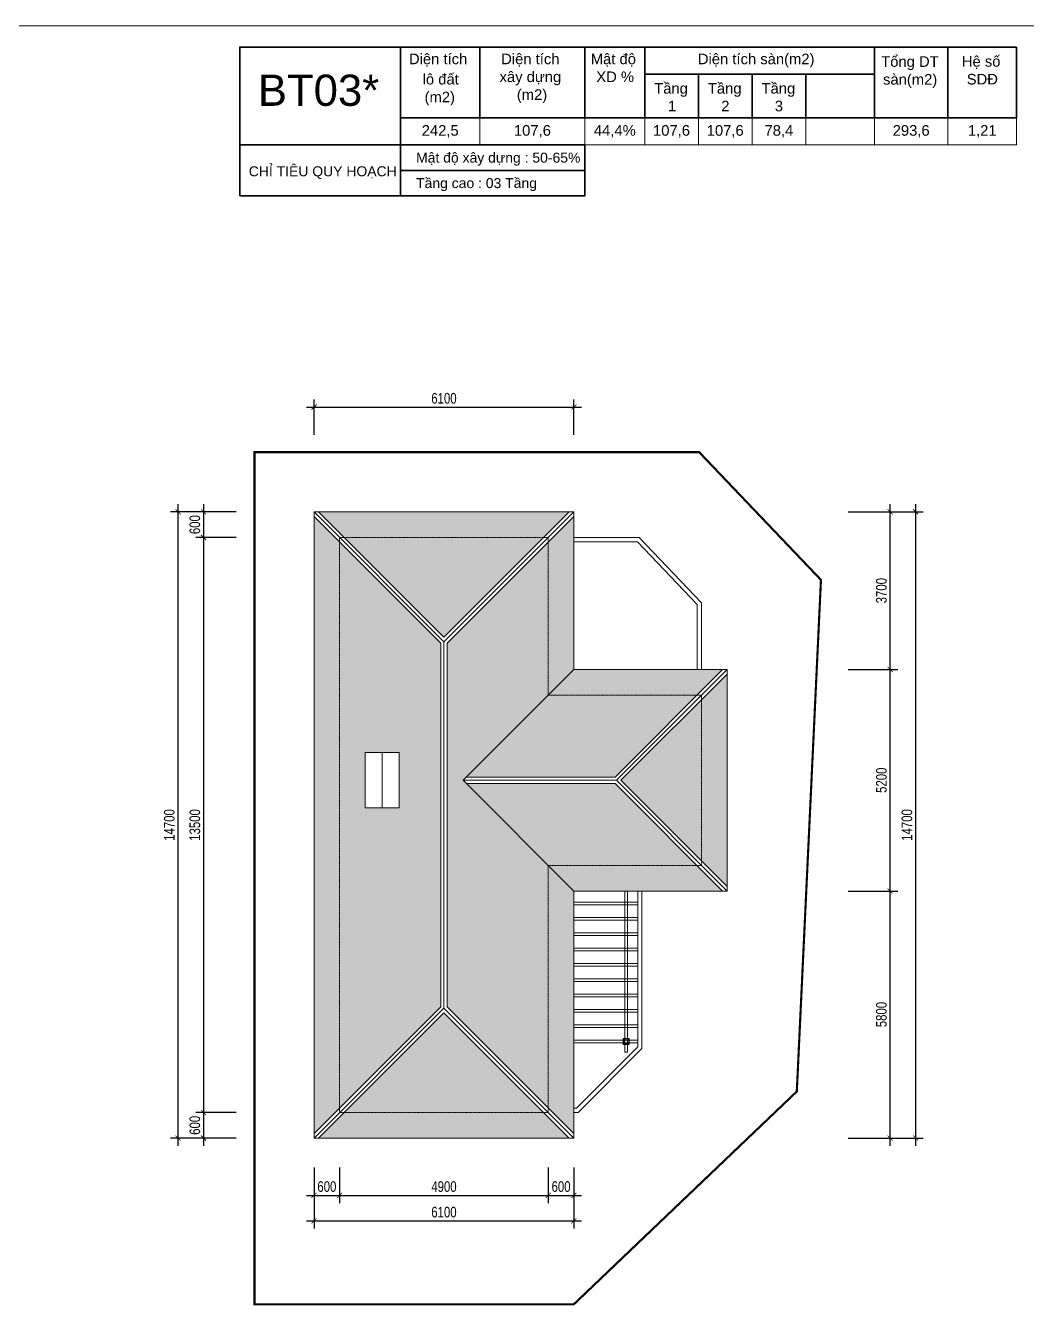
# Model space of a CAD drawing. Header units: millimetres. Extents: x 33748 to 451939, y -263262 to 62681.
# Drawn here: x 250177 to 273697, y -132382 to -102183 of the extents above; entities that cross this region are included whole.
import ezdxf
from ezdxf.enums import TextEntityAlignment as Align
from ezdxf.xclip import XClip

# ---------------------------------------------------------------- set-up
doc = ezdxf.new("R2010")
doc.units = ezdxf.units.MM
doc.header["$PDMODE"] = 98
doc.linetypes.add('CENTER', pattern=[50.8, 31.75, -6.35, 6.35, -6.35])
doc.linetypes.add('HIDDEN', pattern=[0.375, 0.25, -0.125])
doc.layers.get('Defpoints').update_dxf_attribs({"color": 202, "lineweight": 13})
for name, color, linetype, lineweight in [('-CENTER', 143, 'CENTER', 13), ('-FURNITURE', 46, 'Continuous', 9), ('-HATCH', 8, 'Continuous', 5), ('-HIDE', 3, 'HIDDEN', 13), ('-LINE1', 7, 'Continuous', 18), ('-RANH GIOI KHU DAT', 12, 'CENTER', 18), ('-TEXT', 7, 'Continuous', 15), ('-WALL', 4, 'Continuous', 35)]:
    doc.layers.add(name, color=color, linetype=linetype, lineweight=lineweight)
doc.layers.add('12. NET DIM', color=9, linetype='Continuous')
doc.layers.add('13. NET HATCH', color=252, linetype='Continuous')
doc.styles.add('1', font='arial.ttf')
doc.styles.add('AVANH', font='', dxfattribs={"width": 0.8})
doc.styles.get("Standard").update_dxf_attribs({"font": 'arial.ttf'})
doc.styles.get('AVANH').set_extended_font_data('.VnAvantH')
doc.dimstyles.new('C_100A3', dxfattribs={"dimscale": 100, "dimtxt": 2.5, "dimasz": 1.2, "dimexe": 1.8, "dimexo": 0, "dimgap": 0.75, "dimtad": 1, "dimdec": 0, "dimzin": 0, "dimdsep": 46, "dimtxsty": 'AVANH', "dimblk": 'ARCHTICK', "dimcen": 0, "dimdle": 1.8, "dimclrd": 256, "dimclre": 256, "dimclrt": 7, "dimadec": 0, "dimazin": 0, "dimtfac": 0.0001, "dimtdec": 0, "dimtix": 1, "dimtmove": 2, "dimatfit": 3, "dimldrblk": 'ARCHTICK', "dimfxl": 1.8, "dimtolj": 1, "dimtzin": 0, "dimarcsym": 0})

# ---------------------------------------------------------------- blocks, each defined once
blk = doc.blocks.new('A$C37A47670')
at = {"layer": '-WALL'}
for p, q in [((0, 1905), (16565, 1905)), ((0, 1905), (0, 0)), ((2134, 1905), (2134, 0)), ((4959, 1905), (4959, 0)), ((6565, 1905), (6565, 0)), ((12744, 1905), (12744, 0)), ((14715, 1905), (14715, 0)), ((16565, 1905), (16565, 0)), ((6565, 1180), (12744, 1180)), ((8008, 1180), (8008, 0)), ((9451, 1180), (9451, 0)), ((10894, 1180), (10894, 0)), ((0, 0), (16565, 0))]:
    blk.add_line(p, q, dxfattribs=at)
for s, height, p in [('Diện tích', 284.5, (227, 1443)), ('Diện tích', 284.5, (2706, 1443)), ('Mật độ', 284.5, (5115, 1443)), ('Diện tích sàn(m2)', 284.48, (7994, 1443)), ('Tổng DT', 284.5, (12923, 1373)), ('Hệ số', 284.5, (15091, 1378)), (' lô đất', 284.5, (484, 899)), ('xây dựng', 284.5, (2663, 964)), ('XD %%%', 284.5, (5263, 964)), ('sàn(m2)', 284.5, (12973, 894)), ('SDĐ', 284.5, (15223, 899)), ('(m2)', 284.5, (647, 420)), ('(m2)', 284.5, (3127, 485)), ('Tầng', 284.5, (6820, 653)), ('Tầng', 284.5, (8263, 653)), ('Tầng', 284.5, (9706, 653)), ('1', 284, (7192, 178)), ('2', 284, (8624, 178)), ('3', 284, (10063, 178))]:
    blk.add_text(s, height=height, dxfattribs=at).set_placement(p)
blk = doc.blocks.new('A$Cc865fbe0')
at = {"layer": '-WALL'}
for points in [[(0, 0), (3775, 0), (3775, 1194), (0, 1194)], [(3775, 597), (8107, 597), (8107, 1194), (3775, 1194)], [(3775, 0), (8107, 0), (8107, 597), (3775, 597)]]:
    blk.add_lwpolyline(points, close=True, dxfattribs=at)
for s, p in [('Mật độ xây dựng : 50-65%%%', (4141, 778)), ('CHỈ TIÊU QUY HOẠCH', (212, 458)), ('Tầng cao : 03 Tầng', (4141, 181))]:
    blk.add_text(s, height=234.37, dxfattribs=at).set_placement(p)
blk = doc.blocks.new('*T258')
at = {"layer": '-LINE1', "linetype": 'ByBlock', "lineweight": -2, "transparency": 16777216}
for p, q in [((0, 0), (176.96, 0)), ((0, 0), (0, -25.17)), ((16.05, 0), (16.05, -25.17)), ((34.58, 0), (34.58, -25.17)), ((59.1, 0), (59.1, -25.17)), ((73.04, 0), (73.04, -25.17)), ((85.57, 0), (85.57, -25.17)), ((98.09, 0), (98.09, -25.17)), ((110.62, 0), (110.62, -25.17)), ((126.68, 0), (126.68, -25.17)), ((143.79, 0), (143.79, -25.17)), ((159.84, 0), (159.84, -25.17)), ((176.96, 0), (176.96, -25.17)), ((0, -6.29), (176.96, -6.29)), ((0, -12.59), (176.96, -12.59)), ((0, -18.88), (176.96, -18.88)), ((0, -25.17), (176.96, -25.17))]:
    blk.add_line(p, q, dxfattribs=at)
at = {"layer": '-LINE1', "color": 0, "transparency": 16777216, "char_height": 2.4694}
for s, insert, width, attachment_point in [('{\\fArial|b1|i0|c0;M1 BT', (1.5, -4.79), 13.055, 7), ('{\\fArial|b0|i0|c0;250', (25.32, -3.15), 15.5244, 5), ('{\\fArial|b0|i0|c0;117,6', (46.84, -3.15), 21.5217, 5), ('{\\fArial|b0|i0|c0;47,0%', (66.07, -3.15), 10.9383, 5), ('{\\fArial|b0|i0|c0;117,6', (79.3, -3.15), 9.5272, 5), ('{\\fArial|b0|i0|c0;117,6', (91.83, -3.15), 9.5272, 5), ('{\\fArial|b0|i0|c0;79,3', (104.36, -3.15), 9.5272, 5), ('{\\fArial|b0|i0|c0;314,5', (135.23, -3.15), 14.1133, 5), ('{\\fArial|b0|i0|c0;1,26', (151.82, -3.15), 13.055, 5), ('{\\fArial|b1|i0|c0;49', (168.4, -3.15), 14.1133, 5), ('{\\fArial|b0|i0|c0;', (112.12, -4.79), 13.055, 7), ('{\\fArial|b1|i0|c0;M2 BT', (1.5, -11.09), 13.055, 7), ('{\\fArial|b0|i0|c0;328', (25.32, -9.44), 15.5244, 5), ('{\\fArial|b0|i0|c0;135,5', (46.84, -9.44), 21.5217, 5), ('{\\fArial|b0|i0|c0;41,3%', (66.07, -9.44), 10.9383, 5), ('{\\fArial|b0|i0|c0;135,5', (79.3, -9.44), 9.5272, 5), ('{\\fArial|b0|i0|c0;135,5', (91.83, -9.44), 9.5272, 5), ('{\\fArial|b0|i0|c0;92,6', (104.36, -9.44), 9.5272, 5), ('{\\fArial|b0|i0|c0;363,6', (135.23, -9.44), 14.1133, 5), ('{\\fArial|b0|i0|c0;1,11', (151.82, -9.44), 13.055, 5), ('{\\fArial|b1|i0|c0;6', (168.4, -9.44), 14.1133, 5), ('{\\fArial|b0|i0|c0;', (112.12, -11.09), 13.055, 7), ('{\\fArial|b1|i0|c0;M3 BT', (1.5, -17.38), 13.055, 7), ('{\\fArial|b0|i0|c0;242,5', (25.32, -15.73), 15.5244, 5), ('{\\fArial|b0|i0|c0;107,6', (46.84, -15.73), 21.5217, 5), ('{\\fArial|b0|i0|c0;44,4%', (66.07, -15.73), 10.9383, 5), ('{\\fArial|b0|i0|c0;107,6', (79.3, -15.73), 9.5272, 5), ('{\\fArial|b0|i0|c0;107,6', (91.83, -15.73), 9.5272, 5), ('{\\fArial|b0|i0|c0;78,4', (104.36, -15.73), 9.5272, 5), ('{\\fArial|b0|i0|c0;293,6', (135.23, -15.73), 14.1133, 5), ('{\\fArial|b0|i0|c0;1,21', (151.82, -15.73), 13.055, 5), ('{\\fArial|b1|i0|c0;2', (168.4, -15.73), 14.1133, 5), ('{\\fArial|b0|i0|c0;', (112.12, -17.38), 13.055, 7), ('{\\fArial|b0|i0|c0;367,5', (25.32, -22.02), 15.5244, 5), ('{\\fArial|b0|i0|c0;140', (46.84, -22.02), 21.5217, 5), ('{\\fArial|b0|i0|c0;38,1%', (66.07, -22.02), 10.9383, 5), ('{\\fArial|b0|i0|c0;140', (79.3, -22.02), 9.5272, 5), ('{\\fArial|b0|i0|c0;134', (91.83, -22.02), 9.5272, 5), ('{\\fArial|b0|i0|c0;87', (104.36, -22.02), 9.5272, 5), ('{\\fArial|b0|i0|c0;361', (135.23, -22.02), 14.1133, 5), ('{\\fArial|b0|i0|c0;0,98', (151.82, -22.02), 13.055, 5), ('{\\fArial|b1|i0|c0;2', (168.4, -22.02), 14.1133, 5), ('{\\fArial|b1|i0|c0;M4 BT', (1.5, -23.67), 13.055, 7), ('{\\fArial|b0|i0|c0;', (112.12, -23.67), 13.055, 7)]:
    blk.add_mtext(s, dxfattribs=dict(at, insert=insert, width=width, attachment_point=attachment_point))
blk = doc.blocks.new('Bang tk')
blk.add_blockref('*T258', (0, 25.17))
blk = doc.blocks.new('_ARCHTICK')
at = {"const_width": 0.15}
blk.add_lwpolyline([(-0.5, -0.5), (0.5, 0.5)], dxfattribs=at)
blk = doc.blocks.new('*D1431')
at = {"layer": '12. NET DIM', "lineweight": -2, "transparency": 16777216}
for p, q in [((254355, -113414), (254355, -114374)), ((255119, -113594), (254175, -113594)), ((255119, -114194), (254175, -114194))]:
    blk.add_line(p, q, dxfattribs=at)
at = {"layer": 'Defpoints', "color": 0, "transparency": 16777216}
for p in [(255119, -113594), (254355, -114194), (255119, -114194)]:
    blk.add_point(p, dxfattribs=at)
at = {"layer": '12. NET DIM', "lineweight": -2, "transparency": 16777216, "xscale": 120, "yscale": 120, "zscale": 120}
for p, rotation in [((254355, -113594), 90), ((254355, -114194), 270)]:
    blk.add_blockref('_ARCHTICK', p, dxfattribs=dict(at, rotation=rotation))
at = {"layer": '12. NET DIM', "color": 7, "transparency": 16777216, "insert": (254150, -113894), "char_height": 250, "attachment_point": 5, "rotation": 90, "style": 'AVANH'}
blk.add_mtext('\\A1;600', dxfattribs=at)
blk = doc.blocks.new('*D1432')
at = {"layer": '12. NET DIM', "lineweight": -2, "transparency": 16777216}
for p, q in [((254355, -114014), (254355, -127874)), ((255119, -114194), (254175, -114194)), ((255119, -127694), (254175, -127694))]:
    blk.add_line(p, q, dxfattribs=at)
at = {"layer": 'Defpoints', "color": 0, "transparency": 16777216}
for p in [(255119, -114194), (254355, -127694), (255119, -127694)]:
    blk.add_point(p, dxfattribs=at)
at = {"layer": '12. NET DIM', "lineweight": -2, "transparency": 16777216, "xscale": 120, "yscale": 120, "zscale": 120}
for p, rotation in [((254355, -114194), 90), ((254355, -127694), 270)]:
    blk.add_blockref('_ARCHTICK', p, dxfattribs=dict(at, rotation=rotation))
at = {"layer": '12. NET DIM', "color": 7, "transparency": 16777216, "insert": (254150, -120944), "char_height": 250, "attachment_point": 5, "rotation": 90, "style": 'AVANH'}
blk.add_mtext('\\A1;13500', dxfattribs=at)
blk = doc.blocks.new('*D1433')
at = {"layer": '12. NET DIM', "lineweight": -2, "transparency": 16777216}
for p, q in [((255119, -127694), (254175, -127694)), ((254355, -127514), (254355, -128474)), ((255119, -128294), (254175, -128294))]:
    blk.add_line(p, q, dxfattribs=at)
at = {"layer": 'Defpoints', "color": 0, "transparency": 16777216}
for p in [(255119, -127694), (254355, -128294), (255119, -128294)]:
    blk.add_point(p, dxfattribs=at)
at = {"layer": '12. NET DIM', "lineweight": -2, "transparency": 16777216, "xscale": 120, "yscale": 120, "zscale": 120}
for p, rotation in [((254355, -127694), 90), ((254355, -128294), 270)]:
    blk.add_blockref('_ARCHTICK', p, dxfattribs=dict(at, rotation=rotation))
at = {"layer": '12. NET DIM', "color": 7, "transparency": 16777216, "insert": (254150, -127994), "char_height": 250, "attachment_point": 5, "rotation": 90, "style": 'AVANH'}
blk.add_mtext('\\A1;600', dxfattribs=at)
blk = doc.blocks.new('*D1434')
at = {"layer": '12. NET DIM', "lineweight": -2, "transparency": 16777216}
for p, q in [((253755, -128474), (253755, -113414)), ((255119, -113594), (253575, -113594)), ((255119, -128294), (253575, -128294))]:
    blk.add_line(p, q, dxfattribs=at)
at = {"layer": 'Defpoints', "color": 0, "transparency": 16777216}
for p in [(253755, -113594), (255119, -113594), (255119, -128294)]:
    blk.add_point(p, dxfattribs=at)
at = {"layer": '12. NET DIM', "lineweight": -2, "transparency": 16777216, "xscale": 120, "yscale": 120, "zscale": 120}
for p, rotation in [((253755, -113594), 90), ((253755, -128294), 270)]:
    blk.add_blockref('_ARCHTICK', p, dxfattribs=dict(at, rotation=rotation))
at = {"layer": '12. NET DIM', "color": 7, "transparency": 16777216, "insert": (253550, -120944), "char_height": 250, "attachment_point": 5, "rotation": 90, "style": 'AVANH'}
blk.add_mtext('\\A1;14700', dxfattribs=at)
blk = doc.blocks.new('*D1435')
at = {"layer": '12. NET DIM', "lineweight": -2, "transparency": 16777216}
for p, q in [((256949, -128984), (256949, -129818)), ((257549, -128984), (257549, -129818)), ((256769, -129638), (257729, -129638))]:
    blk.add_line(p, q, dxfattribs=at)
at = {"layer": 'Defpoints', "color": 0, "transparency": 16777216}
for p in [(256949, -128984), (257549, -128984), (257549, -129638)]:
    blk.add_point(p, dxfattribs=at)
at = {"layer": '12. NET DIM', "lineweight": -2, "transparency": 16777216, "xscale": 120, "yscale": 120, "zscale": 120, "rotation": 180}
blk.add_blockref('_ARCHTICK', (256949, -129638), dxfattribs=at)
at = {"layer": '12. NET DIM', "lineweight": -2, "transparency": 16777216, "xscale": 120, "yscale": 120, "zscale": 120}
blk.add_blockref('_ARCHTICK', (257549, -129638), dxfattribs=at)
at = {"layer": '12. NET DIM', "color": 7, "transparency": 16777216, "insert": (257249, -129433), "char_height": 250, "attachment_point": 5, "style": 'AVANH'}
blk.add_mtext('\\A1;600', dxfattribs=at)
blk = doc.blocks.new('*D1436')
at = {"layer": '12. NET DIM', "lineweight": -2, "transparency": 16777216}
for p, q in [((257549, -128984), (257549, -129818)), ((262449, -128984), (262449, -129818)), ((257369, -129638), (262629, -129638))]:
    blk.add_line(p, q, dxfattribs=at)
at = {"layer": 'Defpoints', "color": 0, "transparency": 16777216}
for p in [(257549, -128984), (262449, -128984), (262449, -129638)]:
    blk.add_point(p, dxfattribs=at)
at = {"layer": '12. NET DIM', "lineweight": -2, "transparency": 16777216, "xscale": 120, "yscale": 120, "zscale": 120, "rotation": 180}
blk.add_blockref('_ARCHTICK', (257549, -129638), dxfattribs=at)
at = {"layer": '12. NET DIM', "lineweight": -2, "transparency": 16777216, "xscale": 120, "yscale": 120, "zscale": 120}
blk.add_blockref('_ARCHTICK', (262449, -129638), dxfattribs=at)
at = {"layer": '12. NET DIM', "color": 7, "transparency": 16777216, "insert": (259999, -129433), "char_height": 250, "attachment_point": 5, "style": 'AVANH'}
blk.add_mtext('\\A1;4900', dxfattribs=at)
blk = doc.blocks.new('*D1437')
at = {"layer": '12. NET DIM', "lineweight": -2, "transparency": 16777216}
for p, q in [((262449, -128984), (262449, -129818)), ((263049, -128984), (263049, -129818)), ((262269, -129638), (263229, -129638))]:
    blk.add_line(p, q, dxfattribs=at)
at = {"layer": 'Defpoints', "color": 0, "transparency": 16777216}
for p in [(262449, -128984), (263049, -128984), (263049, -129638)]:
    blk.add_point(p, dxfattribs=at)
at = {"layer": '12. NET DIM', "lineweight": -2, "transparency": 16777216, "xscale": 120, "yscale": 120, "zscale": 120, "rotation": 180}
blk.add_blockref('_ARCHTICK', (262449, -129638), dxfattribs=at)
at = {"layer": '12. NET DIM', "lineweight": -2, "transparency": 16777216, "xscale": 120, "yscale": 120, "zscale": 120}
blk.add_blockref('_ARCHTICK', (263049, -129638), dxfattribs=at)
at = {"layer": '12. NET DIM', "color": 7, "transparency": 16777216, "insert": (262749, -129433), "char_height": 250, "attachment_point": 5, "style": 'AVANH'}
blk.add_mtext('\\A1;600', dxfattribs=at)
blk = doc.blocks.new('*D1438')
at = {"layer": '12. NET DIM', "lineweight": -2, "transparency": 16777216}
for p, q in [((256949, -128984), (256949, -130418)), ((263049, -128984), (263049, -130418)), ((256769, -130238), (263229, -130238))]:
    blk.add_line(p, q, dxfattribs=at)
at = {"layer": 'Defpoints', "color": 0, "transparency": 16777216}
for p in [(256949, -128984), (263049, -128984), (263049, -130238)]:
    blk.add_point(p, dxfattribs=at)
at = {"layer": '12. NET DIM', "lineweight": -2, "transparency": 16777216, "xscale": 120, "yscale": 120, "zscale": 120, "rotation": 180}
blk.add_blockref('_ARCHTICK', (256949, -130238), dxfattribs=at)
at = {"layer": '12. NET DIM', "lineweight": -2, "transparency": 16777216, "xscale": 120, "yscale": 120, "zscale": 120}
blk.add_blockref('_ARCHTICK', (263049, -130238), dxfattribs=at)
at = {"layer": '12. NET DIM', "color": 7, "transparency": 16777216, "insert": (259999, -130033), "char_height": 250, "attachment_point": 5, "style": 'AVANH'}
blk.add_mtext('\\A1;6100', dxfattribs=at)
blk = doc.blocks.new('*D1439')
at = {"layer": '12. NET DIM', "lineweight": -2, "transparency": 16777216}
for p, q in [((269489, -122494), (270656, -122494)), ((270476, -128474), (270476, -122314)), ((269489, -128294), (270656, -128294))]:
    blk.add_line(p, q, dxfattribs=at)
at = {"layer": 'Defpoints', "color": 0, "transparency": 16777216}
for p in [(269489, -122494), (270476, -122494), (269489, -128294)]:
    blk.add_point(p, dxfattribs=at)
at = {"layer": '12. NET DIM', "lineweight": -2, "transparency": 16777216, "xscale": 120, "yscale": 120, "zscale": 120}
for p, rotation in [((270476, -122494), 90), ((270476, -128294), 270)]:
    blk.add_blockref('_ARCHTICK', p, dxfattribs=dict(at, rotation=rotation))
at = {"layer": '12. NET DIM', "color": 7, "transparency": 16777216, "insert": (270272, -125394), "char_height": 250, "attachment_point": 5, "rotation": 90, "style": 'AVANH'}
blk.add_mtext('\\A1;5800', dxfattribs=at)
blk = doc.blocks.new('*D1440')
at = {"layer": '12. NET DIM', "lineweight": -2, "transparency": 16777216}
for p, q in [((270476, -122674), (270476, -117114)), ((269489, -117294), (270656, -117294)), ((269489, -122494), (270656, -122494))]:
    blk.add_line(p, q, dxfattribs=at)
at = {"layer": 'Defpoints', "color": 0, "transparency": 16777216}
for p in [(269489, -117294), (270476, -117294), (269489, -122494)]:
    blk.add_point(p, dxfattribs=at)
at = {"layer": '12. NET DIM', "lineweight": -2, "transparency": 16777216, "xscale": 120, "yscale": 120, "zscale": 120}
for p, rotation in [((270476, -117294), 90), ((270476, -122494), 270)]:
    blk.add_blockref('_ARCHTICK', p, dxfattribs=dict(at, rotation=rotation))
at = {"layer": '12. NET DIM', "color": 7, "transparency": 16777216, "insert": (270272, -119894), "char_height": 250, "attachment_point": 5, "rotation": 90, "style": 'AVANH'}
blk.add_mtext('\\A1;5200', dxfattribs=at)
blk = doc.blocks.new('*D1428')
at = {"layer": '12. NET DIM', "lineweight": -2, "transparency": 16777216}
for p, q in [((270476, -117474), (270476, -113414)), ((269489, -113594), (270656, -113594)), ((269489, -117294), (270656, -117294))]:
    blk.add_line(p, q, dxfattribs=at)
at = {"layer": 'Defpoints', "color": 0, "transparency": 16777216}
for p in [(269489, -113594), (270476, -113594), (269489, -117294)]:
    blk.add_point(p, dxfattribs=at)
at = {"layer": '12. NET DIM', "lineweight": -2, "transparency": 16777216, "xscale": 120, "yscale": 120, "zscale": 120}
for p, rotation in [((270476, -113594), 90), ((270476, -117294), 270)]:
    blk.add_blockref('_ARCHTICK', p, dxfattribs=dict(at, rotation=rotation))
at = {"layer": '12. NET DIM', "color": 7, "transparency": 16777216, "insert": (270272, -115444), "char_height": 250, "attachment_point": 5, "rotation": 90, "style": 'AVANH'}
blk.add_mtext('\\A1;3700', dxfattribs=at)
blk = doc.blocks.new('*D1429')
at = {"layer": '12. NET DIM', "lineweight": -2, "transparency": 16777216}
for p, q in [((271076, -113414), (271076, -128474)), ((269489, -113594), (271256, -113594)), ((269489, -128294), (271256, -128294))]:
    blk.add_line(p, q, dxfattribs=at)
at = {"layer": 'Defpoints', "color": 0, "transparency": 16777216}
for p in [(269489, -113594), (269489, -128294), (271076, -128294)]:
    blk.add_point(p, dxfattribs=at)
at = {"layer": '12. NET DIM', "lineweight": -2, "transparency": 16777216, "xscale": 120, "yscale": 120, "zscale": 120}
for p, rotation in [((271076, -113594), 90), ((271076, -128294), 270)]:
    blk.add_blockref('_ARCHTICK', p, dxfattribs=dict(at, rotation=rotation))
at = {"layer": '12. NET DIM', "color": 7, "transparency": 16777216, "insert": (270872, -120944), "char_height": 250, "attachment_point": 5, "rotation": 90, "style": 'AVANH'}
blk.add_mtext('\\A1;14700', dxfattribs=at)
blk = doc.blocks.new('*D1430')
at = {"layer": '12. NET DIM', "lineweight": -2, "transparency": 16777216}
for p, q in [((256949, -111786), (256949, -110954)), ((263049, -111786), (263049, -110954)), ((256769, -111134), (263229, -111134))]:
    blk.add_line(p, q, dxfattribs=at)
at = {"layer": 'Defpoints', "color": 0, "transparency": 16777216}
for p in [(263049, -111134), (256949, -111786), (263049, -111786)]:
    blk.add_point(p, dxfattribs=at)
at = {"layer": '12. NET DIM', "lineweight": -2, "transparency": 16777216, "xscale": 120, "yscale": 120, "zscale": 120, "rotation": 180}
blk.add_blockref('_ARCHTICK', (256949, -111134), dxfattribs=at)
at = {"layer": '12. NET DIM', "lineweight": -2, "transparency": 16777216, "xscale": 120, "yscale": 120, "zscale": 120}
blk.add_blockref('_ARCHTICK', (263049, -111134), dxfattribs=at)
at = {"layer": '12. NET DIM', "color": 7, "transparency": 16777216, "insert": (259999, -110930), "char_height": 250, "attachment_point": 5, "style": 'AVANH'}
blk.add_mtext('\\A1;6100', dxfattribs=at)

msp = doc.modelspace()

# ---------------------------------------------------------------- hatches: boundary and pattern name
at = {"layer": '13. NET HATCH'}
h = msp.add_hatch(dxfattribs=at)
h.set_pattern_fill('N-ONG-01', color=256, scale=200, angle=270)
h.set_pattern_definition([(184.9697, (200, -52562.797), (2400.0002103, 199.9982614), [184.6944, -4432.6642]), (90, (16, -52578.8), (-200, 200), [16, -184]), (270, (0, -52378.8), (200, -200), [56, -144]), (0, (-1e-14, -52434.8), (200, 200), [20, -180]), (180, (20, -52562.8), (-200, -200), [20, -180]), (270, (-3e-14, -52562.8), (200, -200), [16, -184]), (270, (16, -52378.8), (200, -200), [40, -160]), (355.0303, (16, -52418.797), (2400.0002103, -199.9982614), [184.6944, -4432.6642]), (322.6961, (26, -52418.797), (-3400.00214834, 2599.99717798), [52.8016, -5227.35]), (288.4349, (68, -52450.8), (199.99968, -400.000087), [50.5964, -581.859]), (251.5651, (84, -52498.8), (199.99968, 400.000087), [50.5964, -581.859]), (217.3039, (68, -52546.797), (-3400.00214834, -2599.99717798), [52.8016, -5227.35]), (290.2249, (54, -52460.797), (-800.00166712, 2199.99945287), [40.497, -4009.1944]), (249.7751, (68, -52498.797), (-800.00166712, -2199.99945287), [40.497, -4009.1944]), (217.4054, (54, -52536.797), (-2599.998493, -2000.00199052), [42.8018, -4237.385]), (322.5946, (20, -52434.797), (-2599.998493, 2000.00199052), [42.8018, -4237.385])])
h.paths.add_polyline_path([(259924, -116675.3), (256949, -113700.3), (256949, -128188.1), (259924, -125213.1)])
h.paths.add_polyline_path([(258949, -119244.5), (258949, -120544.5), (258149, -120544.5), (258149, -119244.5)], flags=16)
h = msp.add_hatch(dxfattribs=at)
h.set_pattern_fill('N-ONG-01', color=256, scale=200, angle=180)
h.set_pattern_definition([(94.9697, (-184, -52578.797), (199.9982614, -2400.0002103), [184.6944, -4432.6642]), (0, (-200, -52394.8), (200, 200), [16, -184]), (180, (0, -52378.8), (-200, -200), [56, -144]), (270, (-56, -52378.8), (200, -200), [20, -180]), (90, (-184, -52398.8), (-200, 200), [20, -180]), (180, (-184, -52378.8), (-200, -200), [16, -184]), (180, (-2e-15, -52394.8), (-200, -200), [40, -160]), (265.0303, (-40, -52394.797), (-199.9982614, -2400.0002103), [184.6944, -4432.6642]), (232.6961, (-40, -52404.797), (2599.99717798, 3400.00214834), [52.8016, -5227.35]), (198.4349, (-72, -52446.8), (-400.000087, -199.99968), [50.5964, -581.859]), (161.5651, (-120, -52462.8), (400.000087, -199.99968), [50.5964, -581.859]), (127.3039, (-168, -52446.797), (-2599.99717798, 3400.00214834), [52.8016, -5227.35]), (200.2249, (-82, -52432.797), (2199.99945287, 800.00166712), [40.497, -4009.1944]), (159.7751, (-120, -52446.797), (-2199.99945287, 800.00166712), [40.497, -4009.1944]), (127.4054, (-158, -52432.797), (-2000.00199052, 2599.998493), [42.8018, -4237.385]), (232.5946, (-56, -52398.797), (2000.00199052, 2599.998493), [42.8018, -4237.385])])
h.paths.add_polyline_path([(266542.6, -117294.5), (263049, -117294.5), (260524, -119819.5), (264017.6, -119819.5)])
h.paths.add_polyline_path([(262942.9, -113594.2), (257055, -113594.2), (259999, -116538.1)])
h = msp.add_hatch(dxfattribs=at)
h.set_pattern_fill('N-ONG-01', color=256, scale=200, angle=90)
h.set_pattern_definition([(4.9697, (-200, -52194.797), (-2400.0002103, -199.9982614), [184.6944, -4432.6642]), (270, (-16, -52178.8), (200, -200), [16, -184]), (90, (0, -52378.8), (-200, 200), [56, -144]), (180, (3e-15, -52322.8), (-200, -200), [20, -180]), (0, (-20, -52194.8), (200, 200), [20, -180]), (90, (1e-14, -52194.8), (-200, 200), [16, -184]), (90, (-16, -52378.8), (-200, 200), [40, -160]), (175.0303, (-16, -52338.797), (-2400.0002103, 199.9982614), [184.6944, -4432.6642]), (142.6961, (-26, -52338.797), (3400.00214834, -2599.99717798), [52.8016, -5227.35]), (108.4349, (-68, -52306.8), (-199.99968, 400.000087), [50.5964, -581.859]), (71.5651, (-84, -52258.8), (-199.99968, -400.000087), [50.5964, -581.859]), (37.3039, (-68, -52210.797), (3400.00214834, 2599.99717798), [52.8016, -5227.35]), (110.2249, (-54, -52296.797), (800.00166712, -2199.99945287), [40.497, -4009.1944]), (69.7751, (-68, -52258.797), (800.00166712, 2199.99945287), [40.497, -4009.1944]), (37.4054, (-54, -52220.797), (2599.998493, 2000.00199052), [42.8018, -4237.385]), (142.5946, (-20, -52322.797), (2599.998493, -2000.00199052), [42.8018, -4237.385])])
h.paths.add_polyline_path([(266648.6, -117400.6), (264154.7, -119894.5), (266648.6, -122388.4)])
h.paths.add_polyline_path([(263049, -117294.5), (263049, -113700.3), (260074, -116675.3), (260074, -125213.1), (263049, -128188.1), (263049, -122494.5), (260449, -119894.5)])
h = msp.add_hatch(dxfattribs=at)
h.set_pattern_fill('N-ONG-01', color=256, scale=200)
h.set_pattern_definition([(274.9697, (184, -52178.797), (-199.9982614, 2400.0002103), [184.6944, -4432.6642]), (180, (200, -52362.8), (-200, -200), [16, -184]), (0, (0, -52378.8), (200, 200), [56, -144]), (90, (56, -52378.8), (-200, 200), [20, -180]), (270, (184, -52358.8), (200, -200), [20, -180]), (0, (184, -52378.8), (200, 200), [16, -184]), (0, (0, -52362.8), (200, 200), [40, -160]), (85.0303, (40, -52362.797), (199.9982614, 2400.0002103), [184.6944, -4432.6642]), (52.6961, (40, -52352.797), (-2599.99717798, -3400.00214834), [52.8016, -5227.35]), (18.4349, (72, -52310.8), (400.000087, 199.99968), [50.5964, -581.859]), (341.5651, (120, -52294.8), (-400.000087, 199.99968), [50.5964, -581.859]), (307.3039, (168, -52310.797), (2599.99717798, -3400.00214834), [52.8016, -5227.35]), (20.2249, (82, -52324.797), (-2199.99945287, -800.00166712), [40.497, -4009.1944]), (339.7751, (120, -52310.797), (2199.99945287, -800.00166712), [40.497, -4009.1944]), (307.4054, (158, -52324.797), (2000.00199052, -2599.998493), [42.8018, -4237.385]), (52.5946, (56, -52358.797), (-2000.00199052, -2599.998493), [42.8018, -4237.385])])
h.paths.add_polyline_path([(259999, -125350.3), (257055, -128294.2), (262942.9, -128294.2)])
h.paths.add_polyline_path([(264017.6, -119969.5), (260524, -119969.5), (263049, -122494.5), (266542.6, -122494.5)])

# ---------------------------------------------------------------- linework, layer by layer
at = {"layer": '-FURNITURE'}
for points in [[(264248.6, -126273.2), (264308.6, -126273.2), (264308.6, -122494.5), (264248.6, -122494.5)], [(264548.6, -122814.5), (264548.6, -122754.5), (263049, -122754.5), (263049, -122814.5)], [(264548.6, -123174.5), (264548.6, -123114.5), (263049, -123114.5), (263049, -123174.5)], [(264548.6, -123534.5), (264548.6, -123474.5), (263049, -123474.5), (263049, -123534.5)], [(264548.6, -123894.5), (264548.6, -123834.5), (263049, -123834.5), (263049, -123894.5)], [(264548.6, -124254.5), (264548.6, -124194.5), (263049, -124194.5), (263049, -124254.5)], [(264548.6, -124614.5), (264548.6, -124554.5), (263049, -124554.5), (263049, -124614.5)], [(264548.6, -124974.5), (264548.6, -124914.5), (263049, -124914.5), (263049, -124974.5)], [(264548.6, -125334.5), (264548.6, -125274.5), (263049, -125274.5), (263049, -125334.5)], [(264548.6, -125694.5), (264548.6, -125634.5), (263049, -125634.5), (263049, -125694.5)], [(264548.6, -126054.5), (264548.6, -125994.5), (263049, -125994.5), (263049, -126054.5)]]:
    msp.add_lwpolyline(points, close=True, dxfattribs=at)
at = {"layer": '-HATCH'}
for p, q in [((263049, -114194.2), (264584.5, -114194.2)), ((263049, -114294.2), (264541.7, -114294.2)), ((264541.7, -114294.2), (265948.6, -115769.2)), ((264584.5, -114194.2), (266048.6, -115729.1)), ((265948.6, -117294.5), (265948.6, -115769.2)), ((266048.6, -117294.5), (266048.6, -115729.1)), ((264548.6, -126153.2), (264548.6, -122494.5)), ((264648.6, -126194.5), (264648.6, -122494.5)), ((263111.5, -127594.2), (264548.6, -126153.2)), ((263153, -127694.2), (264648.6, -126194.5))]:
    msp.add_line(p, q, dxfattribs=at)
for points in [[(264208.6, -126094.5), (264348.6, -126094.5), (264348.6, -125954.5), (264208.6, -125954.5)], [(264220, -126083.1), (264337.3, -126083.1), (264337.3, -125965.9), (264220, -125965.9)]]:
    msp.add_lwpolyline(points, close=True, dxfattribs=at)
for points in [[(263111.5, -127594.2), (263049, -127594.2)], [(263153, -127694.2), (263049, -127694.2)]]:
    msp.add_lwpolyline(points, dxfattribs=at)
at = {"layer": '-HIDE', "ltscale": 5}
for points in [[(262449, -117894.5), (262449, -114194.2), (257549, -114194.2), (257549, -127694.2), (262449, -127694.2), (262449, -121894.5)], [(262449, -117894.5), (266048.6, -117894.5), (266048.6, -121894.5), (262449, -121894.5)]]:
    msp.add_lwpolyline(points, dxfattribs=at)
at = {"layer": '-LINE1'}
for points in [[(263049, -117294.5), (266648.6, -117294.5), (266648.6, -122494.5), (263049, -122494.5), (263049, -128294.2), (256949, -128294.2), (256949, -113594.2), (263049, -113594.2)], [(258149, -120544.5), (258949, -120544.5), (258949, -119244.5), (258149, -119244.5)]]:
    msp.add_lwpolyline(points, close=True, dxfattribs=at)
for points in [[(256949, -113594.2), (259999, -116644.2), (263049, -113594.2)], [(256949, -113700.3), (259924, -116675.3), (259924, -125213.1), (256949, -128188.1)], [(257055, -113594.2), (259999, -116538.1), (262942.9, -113594.2)], [(263049, -113700.3), (260074, -116675.3), (260074, -125213.1), (263049, -128188.1)], [(259999, -116644.2), (259999, -125244.2)], [(263049, -117294.5), (260449, -119894.5), (263049, -122494.5)], [(266542.6, -117294.5), (264017.6, -119819.5), (260524, -119819.5)], [(266648.6, -117294.5), (264048.6, -119894.5), (266648.6, -122494.5)], [(266648.6, -117400.6), (264154.7, -119894.5), (266648.6, -122388.4)], [(258549, -119244.5), (258549, -120544.5)], [(264048.6, -119894.5), (260449, -119894.5)], [(266542.6, -122494.5), (264017.6, -119969.5), (260524, -119969.5)], [(256949, -128294.2), (259999, -125244.2), (263049, -128294.2)], [(257055, -128294.2), (259999, -125350.3), (262942.9, -128294.2)]]:
    msp.add_lwpolyline(points, dxfattribs=at)
at = {"layer": '-RANH GIOI KHU DAT', "linetype": 'HIDDEN', "ltscale": 10, "const_width": 50}
msp.add_lwpolyline([(268284.8, -127199.8), (268852, -115190.9), (265993.5, -112194.2), (255549, -112194.2), (255549, -132194.2), (263049, -132194.2)], close=True, dxfattribs=at)
at = {"layer": '-WALL'}
msp.add_lwpolyline([(258978.7, -102683.2), (255203.4, -102683.2), (255203.4, -104980.5), (258978.7, -104980.5)], close=True, dxfattribs=at)
at = {"layer": 'Defpoints'}
msp.add_lwpolyline([(273947.2, -135447.2), (273947.2, -102183.2), (226907.2, -102183.2), (226907.2, -135447.2)], close=True, dxfattribs=at)

# ---------------------------------------------------------------- block references
at = {"layer": '-CENTER'}
msp.add_blockref('A$Cc865fbe0', (255203.4, -106174.9), dxfattribs=at)
at = {"layer": '-TEXT'}
ref = msp.add_blockref('Bang tk', (257363.2, -105613.6), dxfattribs=dict(at, xscale=100.6227567843635, yscale=100.6227567843635, zscale=100.6227567843635))
XClip(ref).set_block_clipping_path([(16.055, 6.2925925926), (159.8444444444, 12.5851851852)])
at = {"layer": '-WALL', "xscale": 0.8734614304198234, "yscale": 0.8734614304198234, "zscale": 0.8734614304198234}
msp.add_blockref('A$C37A47670', (258978.7, -104347.3), dxfattribs=at)

# ---------------------------------------------------------------- texts
at = {"layer": '-TEXT', "color": 4, "style": '1'}
msp.add_text('BT03*', height=733.71, dxfattribs=at).set_placement((257053.6, -104284.2), align=Align.BOTTOM_CENTER)

# ---------------------------------------------------------------- dimensions: what is measured, and where the dimension line sits
at = {"layer": '12. NET DIM'}
for base, p1, p2, picture, middle in [((263049, -111133.9), (256949, -111785.5), (263049, -111785.5), '*D1430', (259999, -110929.6)), ((257549, -129637.8), (256949, -128984.2), (257549, -128984.2), '*D1435', (257249, -129433.5)), ((263049, -130237.8), (256949, -128984.2), (263049, -128984.2), '*D1438', (259999, -130033.5)), ((262449, -129637.8), (257549, -128984.2), (262449, -128984.2), '*D1436', (259999, -129433.5)), ((263049, -129637.8), (262449, -128984.2), (263049, -128984.2), '*D1437', (262749, -129433.5))]:
    dim = msp.add_linear_dim(base=base, p1=p1, p2=p2, dimstyle='C_100A3', dxfattribs=at)
    dim.commit()
    dim.dimension.update_dxf_attribs({"geometry": picture, "text_midpoint": middle})
for base, p1, p2, picture, middle in [((253754.7, -113594.2), (255119.1, -128294.2), (255119.1, -113594.2), '*D1434', (253550.4, -120944.2)), ((254354.7, -114194.2), (255119.1, -113594.2), (255119.1, -114194.2), '*D1431', (254150.4, -113894.2)), ((270475.9, -113594.2), (269488.8, -117294.5), (269488.8, -113594.2), '*D1428', (270271.6, -115444.3)), ((271075.9, -128294.2), (269488.8, -113594.2), (269488.8, -128294.2), '*D1429', (270871.6, -120944.2)), ((254354.7, -127694.2), (255119.1, -114194.2), (255119.1, -127694.2), '*D1432', (254150.4, -120944.2)), ((270475.9, -117294.5), (269488.8, -122494.5), (269488.8, -117294.5), '*D1440', (270271.6, -119894.5)), ((270475.9, -122494.5), (269488.8, -128294.2), (269488.8, -122494.5), '*D1439', (270271.6, -125394.3)), ((254354.7, -128294.2), (255119.1, -127694.2), (255119.1, -128294.2), '*D1433', (254150.4, -127994.2))]:
    dim = msp.add_linear_dim(base=base, p1=p1, p2=p2, angle=90, dimstyle='C_100A3', dxfattribs=at)
    dim.commit()
    dim.dimension.update_dxf_attribs({"geometry": picture, "text_midpoint": middle})

doc.saveas('drawing.dxf')
